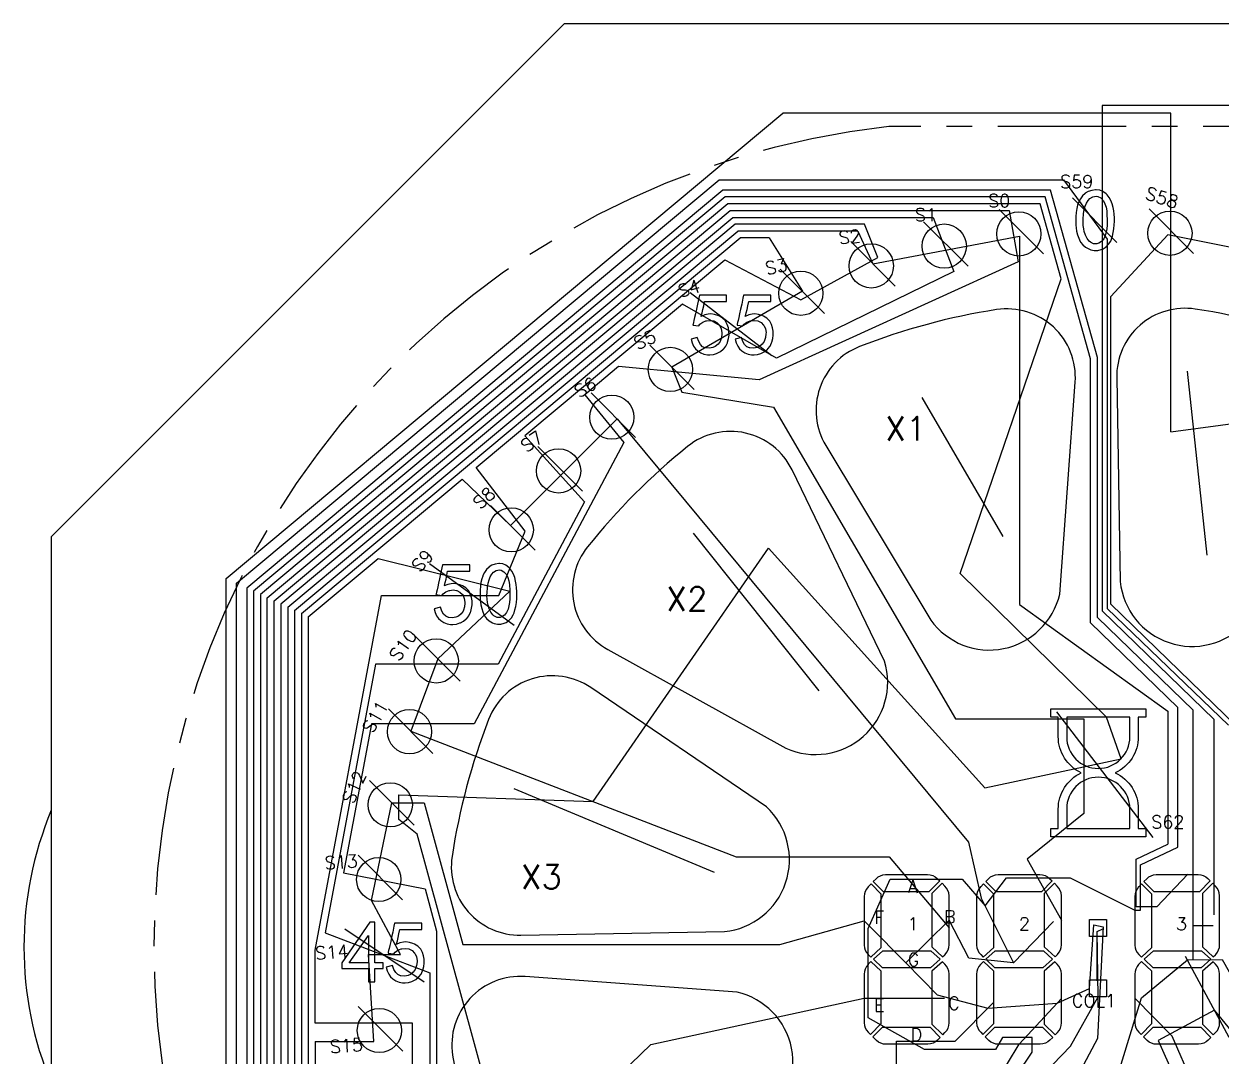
# Model space of a CAD drawing. Header units: millimetres. Extents: x 1653 to 3206, y -200 to 97.
# Drawn here: x 2377.52 to 2412.54, y -16.17 to 14.02 of the extents above; entities that cross this region are included whole.
import ezdxf
from ezdxf.enums import TextEntityAlignment as Align

# ---------------------------------------------------------------- set-up
doc = ezdxf.new("R2010")
doc.units = ezdxf.units.MM
doc.header["$LTSCALE"] = 3
doc.linetypes.add('CENTER', pattern=[2, 1.25, -0.25, 0.25, -0.25])
for name, color, linetype in [('COM', 1, 'Continuous'), ('DIM', 4, 'Continuous'), ('SEG', 3, 'Continuous')]:
    doc.layers.add(name, color=color, linetype=linetype)
doc.styles.add('romans', font='romans.shx')

msp = doc.modelspace()

# ---------------------------------------------------------------- linework, layer by layer
at = {"linetype": 'Continuous'}
msp.add_lwpolyline([(2378.323, -0.981), (2378.323, -24.981), (2393.323, -39.981), (2478.323, -39.981), (2493.323, -24.981), (2493.323, -0.981), (2478.323, 14.019), (2393.323, 14.019)], close=True, dxfattribs=at)
at = {"linetype": 'CENTER'}
msp.add_lwpolyline([(2469.762, 11.019), (2402.823, 11.019, 0.895837), (2402.823, -36.981), (2469.762, -36.981, 0.856686)], format="xyb", close=True, dxfattribs=at)
for points in [[(2408.887, 9.166), (2408.867, 9.165), (2408.756, 9.152), (2408.655, 9.119), (2408.568, 9.065), (2408.567, 9.063), (2408.49, 8.991), (2408.427, 8.907), (2408.378, 8.812), (2408.372, 8.8), (2408.342, 8.715), (2408.318, 8.617), (2408.302, 8.508), (2408.294, 8.387), (2408.293, 8.38), (2408.291, 8.253), (2408.294, 8.141), (2408.302, 8.045), (2408.314, 7.963), (2408.315, 7.957), (2408.341, 7.853), (2408.376, 7.754), (2408.421, 7.66), (2408.432, 7.638), (2408.493, 7.56), (2408.574, 7.493), (2408.675, 7.437), (2408.727, 7.414), (2408.83, 7.389), (2408.932, 7.389), (2409.036, 7.417), (2409.094, 7.444), (2409.18, 7.503), (2409.251, 7.577), (2409.311, 7.669), (2409.334, 7.724), (2409.363, 7.814), (2409.387, 7.914), (2409.405, 8.025), (2409.417, 8.145), (2409.419, 8.241), (2409.418, 8.351), (2409.412, 8.456), (2409.4, 8.556), (2409.385, 8.651), (2409.385, 8.652), (2409.358, 8.758), (2409.319, 8.855), (2409.268, 8.944), (2409.205, 9.025), (2409.174, 9.054), (2409.086, 9.117), (2408.99, 9.154)], [(2408.909, 7.591), (2408.812, 7.591), (2408.717, 7.639), (2408.68, 7.67), (2408.621, 7.744), (2408.573, 7.838), (2408.537, 7.952), (2408.522, 8.023), (2408.51, 8.12), (2408.504, 8.223), (2408.507, 8.333), (2408.516, 8.448), (2408.518, 8.466), (2408.54, 8.588), (2408.568, 8.692), (2408.607, 8.781), (2408.654, 8.852), (2408.704, 8.91), (2408.79, 8.966), (2408.887, 8.985), (2408.938, 8.974), (2409.025, 8.928), (2409.099, 8.843), (2409.141, 8.754), (2409.174, 8.656), (2409.195, 8.55), (2409.197, 8.513), (2409.201, 8.413), (2409.204, 8.307), (2409.205, 8.195), (2409.204, 8.136), (2409.196, 8.029), (2409.178, 7.927), (2409.152, 7.831), (2409.107, 7.736), (2409.042, 7.658), (2408.961, 7.609)], [(2398.078, 6.081), (2397.281, 6.081), (2397.262, 5.995), (2397.226, 5.824), (2397.193, 5.673), (2397.165, 5.544), (2397.141, 5.437), (2397.121, 5.349), (2397.107, 5.283), (2397.096, 5.236), (2397.088, 5.211), (2397.26, 5.192), (2397.296, 5.235), (2397.377, 5.297), (2397.472, 5.333), (2397.49, 5.338), (2397.597, 5.348), (2397.694, 5.333), (2397.701, 5.331), (2397.79, 5.286), (2397.866, 5.211), (2397.88, 5.19), (2397.918, 5.098), (2397.937, 4.989), (2397.936, 4.958), (2397.924, 4.852), (2397.896, 4.757), (2397.885, 4.733), (2397.825, 4.649), (2397.745, 4.585), (2397.673, 4.552), (2397.575, 4.536), (2397.462, 4.545), (2397.452, 4.547), (2397.376, 4.579), (2397.313, 4.64), (2397.26, 4.73), (2397.22, 4.848), (2397.038, 4.797), (2397.067, 4.691), (2397.109, 4.594), (2397.164, 4.514), (2397.23, 4.454), (2397.318, 4.397), (2397.413, 4.359), (2397.513, 4.343), (2397.586, 4.341), (2397.69, 4.354), (2397.785, 4.383), (2397.804, 4.39), (2397.897, 4.439), (2397.977, 4.504), (2397.993, 4.518), (2398.053, 4.597), (2398.098, 4.696), (2398.105, 4.714), (2398.133, 4.817), (2398.149, 4.919), (2398.149, 4.922), (2398.143, 5.03), (2398.129, 5.131), (2398.094, 5.224), (2398.047, 5.323), (2398.031, 5.347), (2397.959, 5.416), (2397.866, 5.475), (2397.818, 5.494), (2397.718, 5.52), (2397.613, 5.536), (2397.536, 5.53), (2397.436, 5.506), (2397.331, 5.465), (2397.336, 5.484), (2397.36, 5.569), (2397.384, 5.667), (2397.408, 5.777), (2397.431, 5.9), (2398.078, 5.9)], [(2399.371, 6.081), (2398.573, 6.081), (2398.555, 5.995), (2398.517, 5.824), (2398.485, 5.673), (2398.458, 5.544), (2398.434, 5.437), (2398.414, 5.349), (2398.399, 5.283), (2398.388, 5.236), (2398.381, 5.211), (2398.553, 5.192), (2398.589, 5.235), (2398.669, 5.297), (2398.764, 5.333), (2398.783, 5.338), (2398.889, 5.348), (2398.987, 5.333), (2398.993, 5.331), (2399.083, 5.286), (2399.158, 5.211), (2399.173, 5.19), (2399.211, 5.098), (2399.229, 4.989), (2399.228, 4.958), (2399.217, 4.852), (2399.189, 4.757), (2399.177, 4.733), (2399.117, 4.649), (2399.037, 4.585), (2398.966, 4.552), (2398.868, 4.536), (2398.755, 4.545), (2398.745, 4.547), (2398.668, 4.579), (2398.604, 4.64), (2398.553, 4.73), (2398.512, 4.848), (2398.33, 4.797), (2398.359, 4.691), (2398.402, 4.594), (2398.456, 4.514), (2398.523, 4.454), (2398.61, 4.397), (2398.705, 4.359), (2398.805, 4.343), (2398.879, 4.341), (2398.982, 4.354), (2399.077, 4.383), (2399.097, 4.39), (2399.19, 4.439), (2399.27, 4.504), (2399.284, 4.518), (2399.346, 4.597), (2399.391, 4.696), (2399.397, 4.714), (2399.426, 4.817), (2399.441, 4.919), (2399.441, 4.922), (2399.436, 5.03), (2399.42, 5.131), (2399.386, 5.224), (2399.34, 5.323), (2399.323, 5.347), (2399.252, 5.416), (2399.158, 5.475), (2399.111, 5.494), (2399.009, 5.52), (2398.906, 5.536), (2398.828, 5.53), (2398.728, 5.506), (2398.623, 5.465), (2398.629, 5.484), (2398.653, 5.569), (2398.677, 5.667), (2398.7, 5.777), (2398.724, 5.9), (2399.371, 5.9)], [(2390.564, -1.804), (2389.766, -1.804), (2389.748, -1.891), (2389.711, -2.063), (2389.678, -2.212), (2389.65, -2.342), (2389.627, -2.45), (2389.607, -2.537), (2389.593, -2.604), (2389.581, -2.649), (2389.574, -2.674), (2389.746, -2.695), (2389.782, -2.651), (2389.862, -2.59), (2389.957, -2.553), (2389.976, -2.548), (2390.082, -2.538), (2390.18, -2.553), (2390.187, -2.555), (2390.276, -2.6), (2390.352, -2.674), (2390.366, -2.696), (2390.404, -2.789), (2390.422, -2.896), (2390.421, -2.927), (2390.41, -3.034), (2390.382, -3.129), (2390.371, -3.153), (2390.311, -3.237), (2390.23, -3.301), (2390.159, -3.334), (2390.061, -3.35), (2389.948, -3.342), (2389.938, -3.34), (2389.861, -3.307), (2389.798, -3.246), (2389.746, -3.157), (2389.705, -3.038), (2389.523, -3.089), (2389.552, -3.195), (2389.595, -3.292), (2389.649, -3.372), (2389.716, -3.433), (2389.803, -3.489), (2389.898, -3.527), (2389.999, -3.544), (2390.072, -3.545), (2390.175, -3.533), (2390.27, -3.503), (2390.29, -3.496), (2390.383, -3.447), (2390.463, -3.382), (2390.478, -3.368), (2390.539, -3.289), (2390.584, -3.19), (2390.591, -3.171), (2390.619, -3.07), (2390.634, -2.968), (2390.634, -2.964), (2390.629, -2.857), (2390.615, -2.755), (2390.579, -2.662), (2390.533, -2.563), (2390.516, -2.54), (2390.445, -2.47), (2390.352, -2.412), (2390.304, -2.393), (2390.203, -2.365), (2390.099, -2.351), (2390.021, -2.357), (2389.921, -2.38), (2389.817, -2.421), (2389.822, -2.402), (2389.846, -2.317), (2389.87, -2.22), (2389.893, -2.109), (2389.917, -1.987), (2390.564, -1.987)], [(2391.432, -1.764), (2391.413, -1.765), (2391.306, -1.778), (2391.212, -1.811), (2391.129, -1.865), (2391.127, -1.867), (2391.054, -1.94), (2390.994, -2.023), (2390.947, -2.118), (2390.942, -2.131), (2390.913, -2.215), (2390.89, -2.314), (2390.875, -2.422), (2390.867, -2.543), (2390.867, -2.55), (2390.865, -2.677), (2390.867, -2.789), (2390.874, -2.885), (2390.886, -2.968), (2390.888, -2.974), (2390.912, -3.077), (2390.946, -3.176), (2390.988, -3.27), (2390.999, -3.292), (2391.057, -3.371), (2391.134, -3.438), (2391.23, -3.494), (2391.279, -3.516), (2391.377, -3.541), (2391.475, -3.541), (2391.573, -3.513), (2391.63, -3.486), (2391.711, -3.427), (2391.78, -3.353), (2391.836, -3.261), (2391.858, -3.206), (2391.885, -3.116), (2391.908, -3.016), (2391.926, -2.906), (2391.937, -2.786), (2391.939, -2.69), (2391.937, -2.579), (2391.931, -2.475), (2391.922, -2.375), (2391.906, -2.28), (2391.906, -2.278), (2391.88, -2.172), (2391.843, -2.075), (2391.794, -1.986), (2391.735, -1.905), (2391.706, -1.877), (2391.621, -1.814), (2391.53, -1.776)], [(2391.454, -3.34), (2391.361, -3.34), (2391.271, -3.291), (2391.236, -3.26), (2391.179, -3.187), (2391.133, -3.093), (2391.099, -2.978), (2391.085, -2.908), (2391.072, -2.811), (2391.067, -2.707), (2391.069, -2.598), (2391.078, -2.482), (2391.081, -2.464), (2391.1, -2.343), (2391.129, -2.238), (2391.165, -2.149), (2391.21, -2.078), (2391.257, -2.02), (2391.339, -1.964), (2391.432, -1.946), (2391.481, -1.956), (2391.564, -2.003), (2391.634, -2.087), (2391.675, -2.176), (2391.706, -2.274), (2391.725, -2.381), (2391.727, -2.417), (2391.731, -2.517), (2391.734, -2.624), (2391.735, -2.735), (2391.734, -2.794), (2391.725, -2.902), (2391.709, -3.004), (2391.684, -3.099), (2391.641, -3.194), (2391.58, -3.272), (2391.503, -3.321)], [(2402.171, -13.145), (2402.221, -13.204), (2402.294, -13.277), (2402.602, -12.997), (2402.602, -11.436), (2402.302, -11.136), (2402.221, -11.217), (2402.213, -11.225), (2402.165, -11.286), (2402.129, -11.355), (2402.108, -11.43), (2402.1, -11.507), (2402.1, -12.914), (2402.101, -12.925), (2402.11, -13.003), (2402.134, -13.076)], [(2402.508, -10.933), (2402.576, -10.895), (2402.65, -10.871), (2402.728, -10.862), (2402.739, -10.862), (2403.953, -10.862), (2404.031, -10.869), (2404.105, -10.891), (2404.174, -10.926), (2404.235, -10.974), (2404.243, -10.982), (2404.309, -11.048), (2403.995, -11.363), (2402.668, -11.363), (2402.368, -11.063), (2402.448, -10.982)], [(2404.582, -12.914), (2404.582, -11.48), (2404.572, -11.401), (2404.549, -11.327), (2404.511, -11.259), (2404.461, -11.199), (2404.38, -11.118), (2404.081, -11.417), (2404.081, -12.979), (2404.394, -13.272), (2404.461, -13.205), (2404.47, -13.196), (2404.518, -13.135), (2404.553, -13.066), (2404.575, -12.991)], [(2405.459, -13.145), (2405.509, -13.204), (2405.582, -13.277), (2405.89, -12.997), (2405.89, -11.436), (2405.59, -11.136), (2405.509, -11.217), (2405.501, -11.225), (2405.453, -11.286), (2405.418, -11.355), (2405.396, -11.43), (2405.389, -11.507), (2405.389, -12.914), (2405.389, -12.925), (2405.398, -13.003), (2405.422, -13.076)], [(2405.797, -10.933), (2405.865, -10.895), (2405.939, -10.871), (2406.016, -10.862), (2406.027, -10.862), (2407.241, -10.862), (2407.319, -10.869), (2407.393, -10.891), (2407.463, -10.926), (2407.524, -10.974), (2407.532, -10.982), (2407.598, -11.048), (2407.283, -11.363), (2405.957, -11.363), (2405.657, -11.063), (2405.737, -10.982)], [(2407.87, -12.914), (2407.87, -11.48), (2407.861, -11.401), (2407.837, -11.327), (2407.799, -11.259), (2407.749, -11.199), (2407.668, -11.118), (2407.369, -11.417), (2407.369, -12.979), (2407.683, -13.272), (2407.75, -13.205), (2407.758, -13.196), (2407.806, -13.135), (2407.841, -13.066), (2407.863, -12.991)], [(2410.087, -13.145), (2410.137, -13.204), (2410.209, -13.277), (2410.517, -12.997), (2410.517, -11.436), (2410.217, -11.136), (2410.137, -11.217), (2410.129, -11.225), (2410.081, -11.286), (2410.045, -11.355), (2410.023, -11.43), (2410.016, -11.507), (2410.016, -12.914), (2410.016, -12.925), (2410.026, -13.003), (2410.05, -13.076)], [(2410.424, -10.933), (2410.492, -10.895), (2410.566, -10.871), (2410.643, -10.862), (2410.655, -10.862), (2411.869, -10.862), (2411.946, -10.869), (2412.021, -10.891), (2412.09, -10.926), (2412.151, -10.974), (2412.159, -10.982), (2412.225, -11.048), (2411.911, -11.363), (2410.584, -11.363), (2410.284, -11.063), (2410.364, -10.982)], [(2412.498, -12.914), (2412.498, -11.48), (2412.488, -11.401), (2412.464, -11.327), (2412.427, -11.259), (2412.377, -11.199), (2412.295, -11.118), (2411.996, -11.417), (2411.996, -12.979), (2412.31, -13.272), (2412.377, -13.205), (2412.386, -13.196), (2412.433, -13.135), (2412.469, -13.066), (2412.49, -12.991)], [(2408.69, -12.673), (2408.69, -12.172), (2409.191, -12.172), (2409.191, -12.673)], [(2387.79, -12.257), (2387.638, -12.257), (2386.821, -13.44), (2386.821, -13.612), (2387.598, -13.612), (2387.598, -13.996), (2387.79, -13.996), (2387.79, -13.612), (2388.032, -13.612), (2388.032, -13.44), (2387.79, -13.44)], [(2389.163, -12.287), (2388.366, -12.287), (2388.347, -12.374), (2388.31, -12.544), (2388.278, -12.695), (2388.25, -12.824), (2388.226, -12.932), (2388.206, -13.02), (2388.191, -13.086), (2388.181, -13.132), (2388.173, -13.157), (2388.345, -13.177), (2388.381, -13.133), (2388.462, -13.071), (2388.557, -13.035), (2388.575, -13.031), (2388.682, -13.021), (2388.779, -13.035), (2388.785, -13.037), (2388.875, -13.083), (2388.95, -13.157), (2388.965, -13.179), (2389.003, -13.271), (2389.022, -13.379), (2389.021, -13.41), (2389.009, -13.517), (2388.981, -13.612), (2388.969, -13.635), (2388.909, -13.719), (2388.83, -13.783), (2388.758, -13.816), (2388.66, -13.833), (2388.547, -13.823), (2388.537, -13.821), (2388.461, -13.789), (2388.397, -13.728), (2388.345, -13.639), (2388.305, -13.521), (2388.123, -13.571), (2388.152, -13.678), (2388.194, -13.775), (2388.249, -13.854), (2388.315, -13.914), (2388.403, -13.971), (2388.498, -14.009), (2388.597, -14.026), (2388.671, -14.027), (2388.775, -14.015), (2388.87, -13.986), (2388.889, -13.978), (2388.982, -13.93), (2389.062, -13.865), (2389.076, -13.85), (2389.138, -13.772), (2389.183, -13.673), (2389.189, -13.654), (2389.218, -13.552), (2389.234, -13.449), (2389.234, -13.446), (2389.228, -13.339), (2389.213, -13.238), (2389.179, -13.145), (2389.132, -13.045), (2389.116, -13.022), (2389.044, -12.952), (2388.95, -12.894), (2388.903, -12.875), (2388.802, -12.848), (2388.698, -12.833), (2388.621, -12.839), (2388.521, -12.863), (2388.415, -12.904), (2388.421, -12.884), (2388.445, -12.8), (2388.469, -12.701), (2388.493, -12.592), (2388.516, -12.469), (2389.163, -12.469)], [(2387.033, -13.44), (2387.598, -12.64), (2387.598, -13.44)], [(2404.322, -13.339), (2404.042, -13.59), (2402.639, -13.59), (2402.372, -13.34), (2402.648, -13.089), (2404.053, -13.089)], [(2407.61, -13.339), (2407.33, -13.59), (2405.927, -13.59), (2405.66, -13.34), (2405.936, -13.089), (2407.341, -13.089)], [(2412.238, -13.339), (2411.958, -13.59), (2410.555, -13.59), (2410.287, -13.34), (2410.563, -13.089), (2411.969, -13.089)], [(2402.171, -15.414), (2402.221, -15.474), (2402.283, -15.536), (2402.602, -15.217), (2402.602, -13.691), (2402.299, -13.408), (2402.221, -13.486), (2402.213, -13.494), (2402.165, -13.555), (2402.129, -13.625), (2402.108, -13.699), (2402.1, -13.777), (2402.1, -15.183), (2402.101, -15.195), (2402.11, -15.272), (2402.134, -15.346)], [(2404.461, -13.486), (2404.388, -13.413), (2404.081, -13.689), (2404.081, -15.237), (2404.397, -15.553), (2404.464, -15.486), (2404.517, -15.419), (2404.553, -15.35), (2404.575, -15.275), (2404.582, -15.198), (2404.582, -13.777), (2404.582, -13.765), (2404.572, -13.688), (2404.549, -13.614), (2404.511, -13.546)], [(2405.459, -15.414), (2405.509, -15.474), (2405.571, -15.536), (2405.89, -15.217), (2405.89, -13.691), (2405.587, -13.408), (2405.509, -13.486), (2405.501, -13.494), (2405.453, -13.555), (2405.418, -13.625), (2405.396, -13.699), (2405.389, -13.777), (2405.389, -15.183), (2405.389, -15.195), (2405.398, -15.272), (2405.422, -15.346)], [(2407.75, -13.486), (2407.677, -13.413), (2407.369, -13.689), (2407.369, -15.237), (2407.685, -15.553), (2407.753, -15.486), (2407.806, -15.419), (2407.841, -15.35), (2407.863, -15.275), (2407.87, -15.198), (2407.87, -13.777), (2407.87, -13.765), (2407.861, -13.688), (2407.837, -13.614), (2407.799, -13.546)], [(2410.087, -15.414), (2410.137, -15.474), (2410.199, -15.536), (2410.517, -15.217), (2410.517, -13.691), (2410.215, -13.408), (2410.137, -13.486), (2410.129, -13.494), (2410.081, -13.555), (2410.045, -13.625), (2410.023, -13.699), (2410.016, -13.777), (2410.016, -15.183), (2410.016, -15.195), (2410.026, -15.272), (2410.05, -15.346)], [(2412.377, -13.486), (2412.304, -13.413), (2411.996, -13.689), (2411.996, -15.237), (2412.313, -15.553), (2412.38, -15.486), (2412.433, -15.419), (2412.469, -15.35), (2412.49, -15.275), (2412.498, -15.198), (2412.498, -13.777), (2412.497, -13.765), (2412.488, -13.688), (2412.464, -13.614), (2412.427, -13.546)], [(2408.69, -14.441), (2408.69, -13.94), (2409.191, -13.94), (2409.191, -14.441)], [(2404.184, -15.755), (2404.116, -15.793), (2404.042, -15.817), (2403.965, -15.826), (2403.953, -15.826), (2402.743, -15.826), (2402.665, -15.819), (2402.591, -15.797), (2402.522, -15.761), (2402.46, -15.713), (2402.353, -15.606), (2402.634, -15.324), (2404.028, -15.324), (2404.327, -15.623), (2404.244, -15.705)], [(2407.472, -15.755), (2407.404, -15.793), (2407.33, -15.817), (2407.253, -15.826), (2407.241, -15.826), (2406.031, -15.826), (2405.953, -15.819), (2405.879, -15.797), (2405.81, -15.761), (2405.748, -15.713), (2405.641, -15.606), (2405.922, -15.324), (2407.317, -15.324), (2407.615, -15.623), (2407.532, -15.705)], [(2412.1, -15.755), (2412.032, -15.793), (2411.958, -15.817), (2411.881, -15.826), (2411.869, -15.826), (2410.658, -15.826), (2410.581, -15.819), (2410.506, -15.797), (2410.437, -15.761), (2410.376, -15.713), (2410.269, -15.606), (2410.55, -15.324), (2411.944, -15.324), (2412.243, -15.623), (2412.16, -15.705)]]:
    msp.add_lwpolyline(points, close=True)
for points in [[(2401.965, 4.582, 0.464472), (2400.978, 1.69), (2404.046, -3.417, 0.643485), (2407.821, -2.658), (2408.273, 3.54, 0.482284), (2405.972, 5.662, 0.0547)], [(2411.787, 5.679, 0.464472), (2409.486, 3.667), (2409.59, -2.289, 0.643485), (2413.238, -3.519), (2416.729, 1.623, 0.482284), (2415.797, 4.611, 0.0547)], [(2394.007, -1.279, 0.464472), (2394.599, -4.277), (2399.809, -7.166, 0.643485), (2402.698, -4.621), (2399.991, 0.973, 0.482284), (2396.937, 1.66, 0.0547)], [(2390.046, -10.333, 0.464472), (2392.058, -12.634), (2398.014, -12.531, 0.643485), (2399.244, -8.882), (2394.103, -5.392, 0.482284), (2391.115, -6.323, 0.0547)], [(2410.119, -6.826, -0.290883), (2409.445, -7.886, -0.290883), (2410.119, -8.946), (2410.119, -9.516), (2410.337, -9.516), (2410.337, -9.762), (2407.559, -9.762), (2407.559, -9.516), (2407.777, -9.516), (2407.777, -8.946, -0.290883), (2408.451, -7.886, -0.290883), (2407.777, -6.826), (2407.777, -6.256), (2407.559, -6.256), (2407.559, -6.011), (2410.337, -6.011), (2410.337, -6.256), (2410.119, -6.256)], [(2409.872, -6.256), (2408.024, -6.256), (2408.024, -6.834, 1), (2409.872, -6.834)], [(2409.872, -9.516), (2409.872, -8.939, 1), (2408.024, -8.939), (2408.024, -9.516)], [(2391.143, -20.155, 0.464472), (2394.036, -21.142), (2399.142, -18.074, 0.643485), (2398.383, -14.3), (2392.185, -13.847, 0.482284), (2390.063, -16.149, 0.0547)]]:
    msp.add_lwpolyline(points, format="xyb", close=True)
at = {"linetype": 'Continuous'}
msp.add_lwpolyline([(2378.323, -8.981, 0.2), (2378.323, -16.981)], format="xyb", dxfattribs=at)
for centre in [(2406.625, 7.878), (2411.043, 7.896), (2404.442, 7.522), (2402.309, 6.941), (2400.247, 6.14), (2396.431, 3.915), (2394.718, 2.516), (2393.161, 0.945), (2391.777, -0.779), (2389.584, -4.614), (2388.8, -6.682), (2388.237, -8.821), (2387.9, -11.007), (2387.919, -15.424)]:
    msp.add_circle(centre, 0.647)
at = {"layer": 'COM', "color": 5, "ltscale": 5.567185}
for p, q in [((2383.439, -2.202), (2399.723, 11.41)), ((2411.072, 11.41), (2399.723, 11.41)), ((2411.072, 2.091), (2411.072, 11.41)), ((2398.11, 8.758), (2384.439, -2.669)), ((2407.245, 8.758), (2398.11, 8.758)), ((2407.861, 6.559), (2407.245, 8.758)), ((2404.904, -2.052), (2407.861, 6.559)), ((2411.072, 2.091), (2418.668, 3.114)), ((2394.174, -8.727), (2399.303, -1.314)), ((2399.303, -1.314), (2405.626, -8.321)), ((2409.187, -6.256), (2404.904, -2.052)), ((2383.439, -21.959), (2383.439, -2.202)), ((2384.439, -2.669), (2384.439, -21.626)), ((2409.613, -7.474), (2409.187, -6.256)), ((2405.626, -8.321), (2409.613, -7.474)), ((2388.489, -9.255), (2388.489, -8.527)), ((2388.489, -8.527), (2394.174, -8.727)), ((2389.028, -9.678), (2388.489, -9.255)), ((2391.132, -17.395), (2389.028, -9.678))]:
    msp.add_line(p, q, dxfattribs=at)
at = {"layer": 'COM', "ltscale": 5.567185}
for p, q in [((2397.964, 9.158), (2384.039, -2.482)), ((2407.55, 9.158), (2397.964, 9.158)), ((2408.923, 4.264), (2407.55, 9.158)), ((2408.923, -3.338), (2408.923, 4.264)), ((2384.039, -2.482), (2384.039, -21.759)), ((2411.727, -6.057), (2408.923, -3.338)), ((2411.727, -13.359), (2411.727, -6.057))]:
    msp.add_line(p, q, dxfattribs=at)
at = {"layer": 'COM', "color": 6, "ltscale": 5.567185}
for p, q in [((2384.639, -2.763), (2398.182, 8.558)), ((2398.182, 8.558), (2406.337, 8.558)), ((2406.337, 8.558), (2406.607, 7.06)), ((2406.607, 7.06), (2399.029, 3.606)), ((2394.912, 3.999), (2393.926, 3.175)), ((2399.029, 3.606), (2394.912, 3.999)), ((2393.926, 3.175), (2395.073, 1.776)), ((2395.073, 1.776), (2390.691, -6.452)), ((2384.639, -21.559), (2384.639, -2.763)), ((2387.685, -6.452), (2386.869, -10.815)), ((2390.691, -6.452), (2387.685, -6.452)), ((2386.869, -10.815), (2389.259, -11.284)), ((2389.259, -11.284), (2389.595, -12.519)), ((2389.595, -12.519), (2389.595, -18.554))]:
    msp.add_line(p, q, dxfattribs=at)
at = {"layer": 'COM', "color": 40, "ltscale": 5.567185}
for p, q in [((2384.839, -2.856), (2398.255, 8.358)), ((2398.255, 8.358), (2404.119, 8.358)), ((2404.119, 8.358), (2404.725, 6.781)), ((2404.725, 6.781), (2399.537, 4.244)), ((2396.787, 5.827), (2392.174, 1.972)), ((2399.537, 4.244), (2396.787, 5.827)), ((2392.174, 1.972), (2393.923, 0.042)), ((2393.923, 0.042), (2391.393, -4.708)), ((2384.839, -21.493), (2384.839, -2.856)), ((2387.808, -4.708), (2386.337, -12.571)), ((2391.393, -4.708), (2387.808, -4.708)), ((2386.337, -12.571), (2389.395, -13.732)), ((2389.395, -13.732), (2389.395, -19.601))]:
    msp.add_line(p, q, dxfattribs=at)
at = {"layer": 'COM', "color": 225, "ltscale": 5.567185}
for p, q in [((2398.327, 8.158), (2385.039, -2.95)), ((2402.106, 8.158), (2398.327, 8.158)), ((2402.501, 7.188), (2402.106, 8.158)), ((2390.753, 1.045), (2398.026, 7.124)), ((2398.026, 7.124), (2400.245, 5.947)), ((2400.245, 5.947), (2402.501, 7.188)), ((2392.18, -0.819), (2390.753, 1.045)), ((2391.416, -2.701), (2392.18, -0.819)), ((2386.039, -13.075), (2387.98, -2.701)), ((2387.98, -2.701), (2391.416, -2.701)), ((2385.039, -2.95), (2385.039, -21.426)), ((2386.039, -15.207), (2386.039, -13.075)), ((2388.884, -15.207), (2386.039, -15.207)), ((2388.884, -17.892), (2388.884, -15.207))]:
    msp.add_line(p, q, dxfattribs=at)
at = {"layer": 'COM', "ltscale": 0.47917}
msp.add_line((2412.312, -12.364), (2411.727, -12.364), dxfattribs=at)
at = {"layer": 'COM', "color": 2, "ltscale": 5.567185}
for points in [[(2383.739, -21.859), (2383.739, -2.342), (2397.856, 9.458), (2407.934, 9.458), (2409.208, 7.723), (2409.208, -3.082), (2412.757, -6.496)], [(2405.682, -18.043), (2407.013, -16.056), (2407.013, -15.629), (2406.145, -15.629), (2405.945, -15.975), (2403.865, -15.975), (2402.22, -15.048), (2402.22, -12.435), (2402.86, -10.997), (2404.965, -10.997), (2405.638, -11.773), (2406.265, -10.961), (2408.127, -10.961), (2410.016, -11.906), (2410.185, -11.906), (2410.185, -10.573), (2411.276, -10.06), (2411.276, -5.974), (2408.723, -3.498), (2408.723, 4.227), (2407.396, 8.958), (2398.037, 8.958), (2384.239, -2.576), (2384.239, -21.693)], [(2413.057, -15.695), (2412.35, -14.828), (2410.704, -15.718), (2411.907, -18.418), (2416.686, -28.871)]]:
    msp.add_lwpolyline(points, dxfattribs=at)
at = {"layer": 'COM', "ltscale": 5.567185}
msp.add_lwpolyline([(2407.641, -12.231), (2406.466, -13.444), (2405.166, -13.305), (2404.582, -12.197), (2403.321, -13.444), (2404.237, -14.375), (2405.721, -14.769), (2407.748, -14.62), (2408.69, -14.191), (2408.814, -12.333), (2409.088, -12.394), (2408.922, -15.657), (2407.203, -18.906), (2410.275, -20.095), (2409.18, -17.839), (2410.21, -14.466), (2411.556, -13.36), (2412.569, -13.351), (2413.477, -14.943), (2414.552, -15.826), (2415.786, -14.611), (2416.103, -13.172), (2415.668, -12.412), (2414.265, -13.318)], dxfattribs=at)
at = {"layer": 'DIM'}
for p, q in [((2408.191, 8.93), (2409.489, 7.627)), ((2406.047, 8.594), (2407.346, 7.291)), ((2410.44, 8.608), (2411.738, 7.304)), ((2403.84, 8.234), (2405.138, 6.931)), ((2401.706, 7.652), (2403.004, 6.349)), ((2399.645, 6.851), (2400.943, 5.548)), ((2397.012, 6.167), (2399.396, 4.318)), ((2395.828, 4.626), (2397.127, 3.323)), ((2411.551, 3.865), (2412.123, -1.515)), ((2394.116, 3.227), (2395.414, 1.924)), ((2403.784, 3.089), (2406.154, -0.971)), ((2392.558, 1.657), (2393.857, 0.354)), ((2391.174, -0.068), (2392.472, -1.371)), ((2400.779, -5.485), (2397.111, -0.878)), ((2389.386, -1.765), (2391.865, -3.565)), ((2388.981, -3.903), (2390.28, -5.206)), ((2388.189, -6.017), (2389.488, -7.321)), ((2407.722, -6.102), (2410.544, -9.781)), ((2387.634, -8.109), (2388.933, -9.413)), ((2397.718, -10.805), (2391.862, -8.351)), ((2387.298, -10.295), (2388.596, -11.598)), ((2386.913, -12.446), (2389.225, -14.001)), ((2408.911, -13.966), (2408.911, -12.525)), ((2387.303, -14.723), (2388.601, -16.027))]:
    msp.add_line(p, q, dxfattribs=at)
at = {"layer": 'SEG', "ltscale": 5.567185}
for p, q in [((2385.239, -3.043), (2398.4, 7.958)), ((2385.439, -3.137), (2398.473, 7.758)), ((2401.918, 7.958), (2398.4, 7.958)), ((2399.318, 7.758), (2398.473, 7.758)), ((2399.318, 7.758), (2400.294, 6.199)), ((2401.918, 7.958), (2402.355, 7.001)), ((2402.355, 7.001), (2406.64, 7.807)), ((2406.64, 7.807), (2406.64, -2.961)), ((2409.314, 6.049), (2410.984, 7.855)), ((2415.437, 6.954), (2410.984, 7.855)), ((2400.294, 6.199), (2396.478, 3.975)), ((2409.314, -2.951), (2409.314, 6.049)), ((2396.478, 3.975), (2396.763, 3.25)), ((2396.763, 3.25), (2399.452, 2.813)), ((2399.452, 2.813), (2404.772, -6.311)), ((2391.751, -0.647), (2394.875, 2.465)), ((2394.875, 2.465), (2405.149, -9.913)), ((2385.639, -3.23), (2390.342, 0.701)), ((2390.342, 0.701), (2391.751, -0.647)), ((2385.839, -3.324), (2387.883, -1.615)), ((2387.883, -1.615), (2391.733, -2.57)), ((2391.733, -2.57), (2389.631, -4.554)), ((2385.239, -3.043), (2385.239, -21.359)), ((2385.439, -3.137), (2385.439, -21.293)), ((2406.64, -2.961), (2410.987, -6.08)), ((2409.066, -3.145), (2412.342, -6.322)), ((2409.314, -2.951), (2412.982, -6.508)), ((2385.639, -3.23), (2385.639, -21.226)), ((2385.839, -3.324), (2385.839, -21.159)), ((2389.631, -4.554), (2388.838, -6.669)), ((2410.987, -6.08), (2410.987, -9.975)), ((2404.772, -6.311), (2408.522, -6.311)), ((2408.522, -6.311), (2408.522, -9.075)), ((2412.342, -12.04), (2412.342, -6.322)), ((2388.838, -6.669), (2398.359, -10.341)), ((2387.686, -11.617), (2388.283, -8.761)), ((2388.283, -8.761), (2389.23, -8.761)), ((2389.23, -8.761), (2390.36, -12.904)), ((2408.522, -9.075), (2406.869, -10.408)), ((2405.149, -9.913), (2405.527, -11.548)), ((2410.06, -10.411), (2410.987, -9.975)), ((2398.359, -10.341), (2402.827, -10.341)), ((2402.827, -10.341), (2404.582, -12.424)), ((2406.869, -10.408), (2407.87, -12.197)), ((2410.06, -11.801), (2410.06, -10.411)), ((2411.57, -10.848), (2410.658, -11.801)), ((2405.527, -11.548), (2406.466, -13.444)), ((2388.539, -13.202), (2387.686, -11.617)), ((2410.658, -11.801), (2410.06, -11.801)), ((2399.633, -12.904), (2402.1, -12.211)), ((2402.1, -12.211), (2403.465, -13.59)), ((2408.911, -12.525), (2409.084, -12.45)), ((2408.94, -14.441), (2408.911, -12.525)), ((2390.36, -12.904), (2399.633, -12.904)), ((2387.757, -15.741), (2387.598, -13.202)), ((2387.598, -13.202), (2388.539, -13.202)), ((2412.781, -15.625), (2411.5, -13.256)), ((2395.862, -15.832), (2402.1, -14.48)), ((2402.1, -14.48), (2404.453, -14.48)), ((2404.766, -15.735), (2405.89, -14.598)), ((2406.636, -15.826), (2407.87, -14.487)), ((2408.132, -15.882), (2408.94, -14.441)), ((2411.114, -15.592), (2410.016, -14.48)), ((2386.039, -15.741), (2387.757, -15.741)), ((2386.039, -15.741), (2386.039, -21.093)), ((2403.049, -17.318), (2403.049, -15.735)), ((2403.049, -15.735), (2404.766, -15.735)), ((2413.195, -20.356), (2411.114, -15.592)), ((2389.703, -21.742), (2395.862, -15.832)), ((2405.213, -18.145), (2406.636, -15.826)), ((2406.542, -17.528), (2408.132, -15.882))]:
    msp.add_line(p, q, dxfattribs=at)
msp.add_lwpolyline([(2459.582, -32.923), (2459.582, -34.232), (2443.443, -36.105), (2443.443, -40.354), (2447.875, -40.354), (2460.612, -40.354), (2460.612, -37.535), (2473.809, -37.535), (2484.48, -30.097), (2484.48, 6.791), (2477.308, 11.63), (2409.066, 11.63), (2409.066, -3.145)], dxfattribs=at)

# ---------------------------------------------------------------- texts
at = {"layer": 'DIM', "style": 'romans'}
for s, height, p in [('S59', 0.377, (2408.319, 9.408)), ('S0', 0.377, (2406.05, 8.848)), ('S1', 0.377, (2403.902, 8.437)), ('X1', 0.7003, (2403.322, 2.185)), ('X2', 0.7003, (2396.916, -2.798)), ('S62', 0.377, (2410.982, -9.323)), ('X3', 0.7003, (2392.661, -10.925)), ('A', 0.377, (2403.526, -11.204)), ('F', 0.377, (2402.54, -12.113)), ('1', 0.377, (2403.526, -12.302)), ('B', 0.377, (2404.605, -12.098)), ('2', 0.377, (2406.788, -12.302)), ('3', 0.377, (2411.382, -12.302)), ('G', 0.377, (2403.543, -13.351)), ('E', 0.377, (2402.544, -14.678)), ('C', 0.377, (2404.725, -14.626)), ('COL1', 0.377, (2408.821, -14.551)), ('D', 0.377, (2403.628, -15.543))]:
    msp.add_text(s, height=height, dxfattribs=at).set_placement(p, align=Align.MIDDLE)
for s, rotation, p in [('S58', 342, (2410.811, 8.934)), ('S2', 6, (2401.675, 7.794)), ('S3', 12, (2399.528, 6.922)), ('S4', 18, (2396.979, 6.282)), ('S5', 24, (2395.685, 4.781)), ('S6', 30, (2393.942, 3.387)), ('S7', 36, (2392.377, 1.807)), ('S8', 42, (2390.981, 0.151)), ('S9', 48, (2389.178, -1.681)), ('S10', 54, (2388.612, -4.154)), ('S11', 60, (2387.799, -6.246)), ('S12', 66, (2387.181, -8.303)), ('S13', 4.0052, (2386.802, -10.494)), ('S14', 4.0052, (2386.525, -13.132)), ('S15', 4.0052, (2386.952, -15.866))]:
    msp.add_text(s, height=0.377, rotation=rotation, dxfattribs=at).set_placement(p, align=Align.MIDDLE)

doc.saveas('drawing.dxf')
